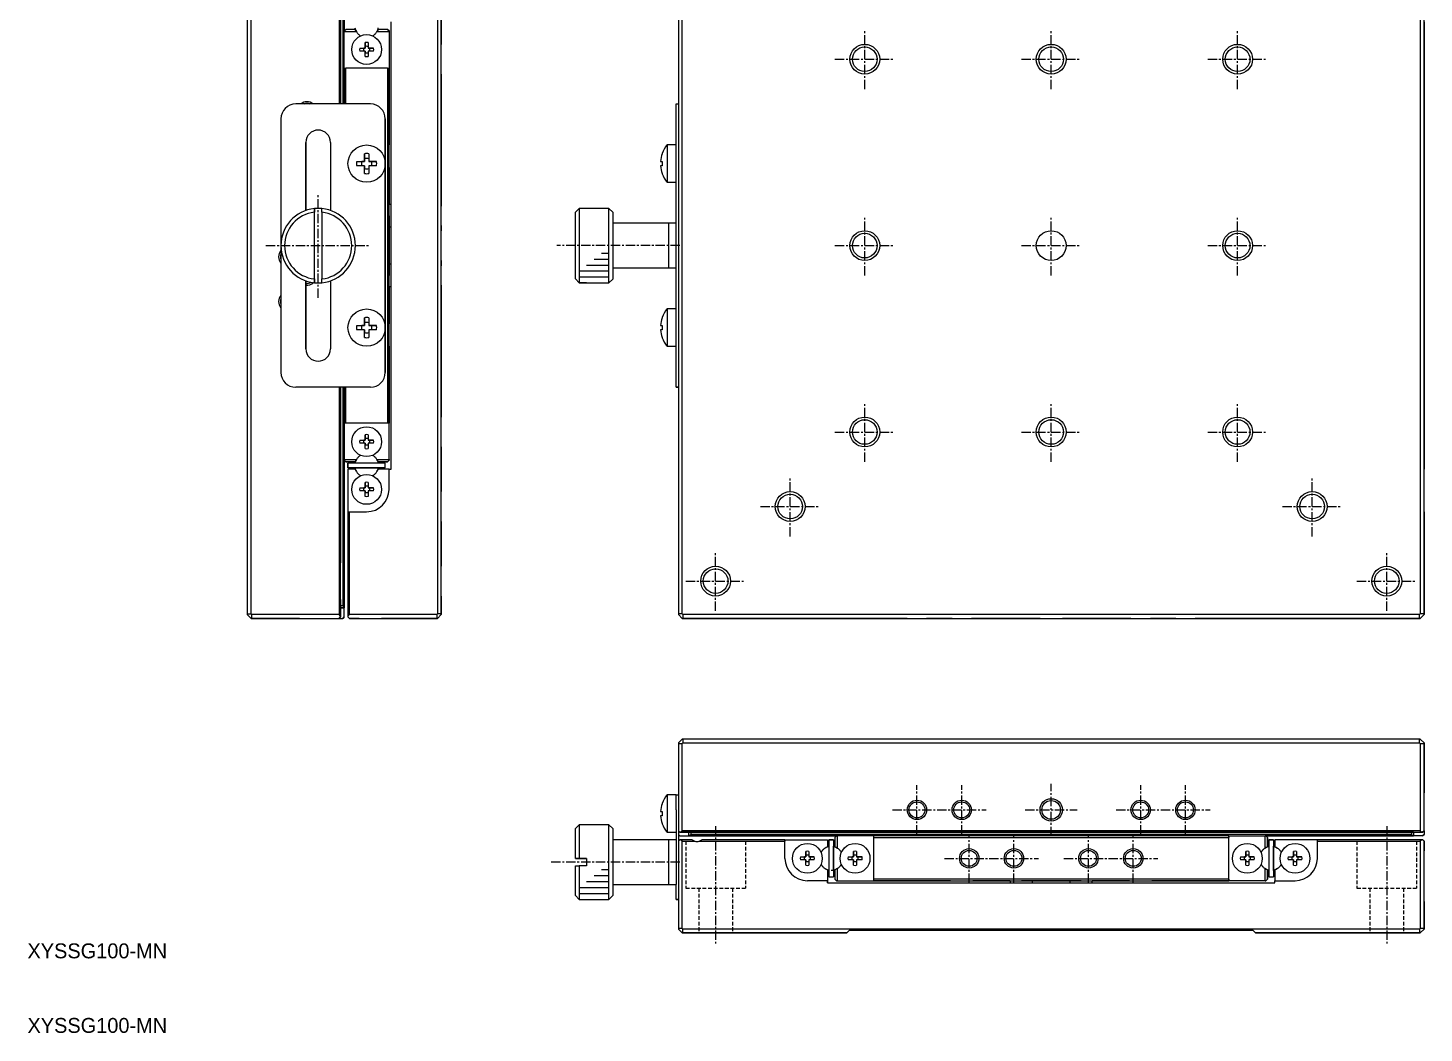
# Model space of a CAD drawing. Extents: x 10 to 376, y 10 to 223.
# Drawn here: x 10.1 to 197.3, y 10 to 144.8 of the extents above; entities that cross this region are included whole.
import ezdxf

# ---------------------------------------------------------------- set-up
doc = ezdxf.new("R2010")
doc.units = 0
doc.linetypes.add('CENTER', pattern=[2, 1.25, -0.25, 0.25, -0.25])
doc.linetypes.add('DASHED', pattern=[0.75, 0.5, -0.25])
doc.layers.get('0').update_dxf_attribs({"linetype": 'CONTINUOUS'})
doc.layers.add('CENTER', color=1, linetype='CENTER')
doc.styles.get("Standard").update_dxf_attribs({"font": 'FGP教科書体NT-M'})

msp = doc.modelspace()

# ---------------------------------------------------------------- linework, layer by layer
at = {"color": 7, "linetype": 'CONTINUOUS'}
for p, q in [((39.48, 165), (39.48, 66.2)), ((39.98, 66.2), (39.98, 165)), ((51.78, 165.1), (51.78, 134.6)), ((51.98, 134.6), (51.98, 165.3)), ((64.98, 165), (64.98, 66.2)), ((65.48, 66.2), (65.48, 165)), ((97.28, 165), (97.28, 66.2)), ((97.78, 66.2), (97.78, 165)), ((196.78, 165), (196.78, 66.2)), ((197.28, 66.2), (197.28, 165)), ((52.28, 163.9), (52.28, 134.6)), ((52.48, 144.4), (52.48, 164.1)), ((52.48, 164.1), (52.48, 144.4)), ((51.98, 158.15), (51.98, 134.6)), ((65.48, 148.6), (65.48, 142.6)), ((52.48, 144.4), (52.68, 144.6)), ((52.48, 144.4), (52.48, 144.3)), ((54.1, 144.3), (52.48, 144.3)), ((52.48, 139.4), (52.48, 144.3)), ((53.93, 144.6), (52.68, 144.6)), ((54.1, 144.31), (53.93, 144.6)), ((53.93, 144.6), (54.1, 144.31)), ((57.02, 144.6), (56.85, 144.31)), ((58.48, 144.3), (56.85, 144.3)), ((58.28, 144.6), (57.02, 144.6)), ((58.48, 144.4), (58.28, 144.6)), ((58.28, 144.6), (58.48, 144.4)), ((58.48, 144.3), (58.48, 144.4)), ((58.48, 144.4), (58.48, 144.3)), ((58.48, 144.3), (58.48, 139.4)), ((58.48, 144.3), (58.48, 139.4)), ((58.78, 85.6), (58.78, 145.6)), ((197.28, 145.6), (197.28, 85.6)), ((55.28, 142.1), (55.28, 142.83)), ((55.28, 142.83), (55.28, 142.29)), ((55.28, 142.29), (55.28, 142.1)), ((55.68, 142.83), (55.68, 142.1)), ((54.55, 142.1), (55.28, 142.1)), ((54.55, 142.1), (55.09, 142.1)), ((55.28, 141.7), (54.55, 141.7)), ((55.28, 142.1), (55.09, 142.1)), ((55.28, 140.97), (55.28, 141.7)), ((55.28, 141.7), (55.28, 141.52)), ((55.28, 140.97), (55.28, 141.52)), ((55.68, 142.1), (56.4, 142.1)), ((55.86, 142.1), (55.68, 142.1)), ((55.68, 141.7), (55.68, 140.97)), ((56.4, 141.7), (55.68, 141.7)), ((56.4, 142.1), (55.86, 142.1)), ((52.48, 139.4), (52.48, 134.6)), ((52.48, 139.4), (52.68, 139.4)), ((52.68, 134.6), (52.68, 139.4)), ((58.28, 139.4), (52.68, 139.4)), ((58.28, 139.4), (58.28, 91.8)), ((58.28, 139.4), (58.48, 139.4)), ((58.48, 91.8), (58.48, 139.4)), ((58.48, 139.4), (58.48, 129.1)), ((65.48, 138.6), (65.48, 120.9)), ((58.48, 129.1), (58.48, 134.85)), ((58.48, 129.1), (58.48, 134.85)), ((58.48, 129.1), (58.48, 134.85)), ((58.48, 129.1), (58.48, 134.85)), ((55.98, 134.6), (45.98, 134.6)), ((96.98, 134.6), (97.28, 134.6)), ((96.98, 132.6), (96.98, 134.6)), ((43.98, 132.6), (43.98, 115.6)), ((57.98, 126.6), (57.98, 132.6)), ((57.98, 132.6), (57.98, 126.6)), ((96.98, 126.6), (96.98, 132.6)), ((47.33, 120.32), (47.33, 129.45)), ((47.33, 129.45), (47.33, 120.32)), ((50.63, 129.45), (50.63, 120.32)), ((55.18, 126.9), (55.18, 127.92)), ((55.18, 127.92), (55.18, 127.25)), ((55.78, 127.92), (55.78, 126.9)), ((95.12, 127.95), (95.12, 127.92)), ((95.12, 127.95), (95.12, 127.92)), ((95.76, 129.1), (95.76, 124.1)), ((96.98, 129.1), (95.76, 129.1)), ((54.16, 126.9), (55.18, 126.9)), ((54.16, 126.9), (54.83, 126.9)), ((55.18, 126.3), (54.16, 126.3)), ((55.18, 126.9), (54.83, 126.9)), ((55.18, 127.25), (55.18, 126.9)), ((55.18, 125.29), (55.18, 126.3)), ((55.18, 126.3), (55.18, 125.96)), ((55.18, 125.29), (55.18, 125.96)), ((55.78, 126.9), (56.79, 126.9)), ((56.12, 126.9), (55.78, 126.9)), ((55.78, 126.3), (55.78, 125.29)), ((56.79, 126.3), (55.78, 126.3)), ((56.79, 126.9), (56.12, 126.9)), ((57.98, 104.6), (57.98, 126.6)), ((57.98, 126.6), (57.98, 104.6)), ((58.48, 126.1), (58.48, 123.6)), ((94.9, 126.9), (95.12, 126.9)), ((95.12, 126.3), (94.9, 126.3)), ((95.12, 126.9), (95.12, 126.3)), ((96.98, 104.6), (96.98, 126.6)), ((58.48, 123.6), (58.48, 121.1)), ((58.48, 121.1), (58.48, 123.6)), ((58.48, 119.6), (58.48, 123.6)), ((95.12, 125.29), (95.12, 125.25)), ((95.12, 125.29), (95.12, 125.25)), ((95.76, 124.1), (96.98, 124.1)), ((48.48, 110.63), (48.48, 120.58)), ((48.48, 120.58), (48.48, 120.08)), ((48.48, 111.13), (48.48, 120.08)), ((49.48, 120.08), (49.48, 120.58)), ((49.48, 120.08), (49.48, 111.13)), ((58.78, 121.1), (58.48, 121.1)), ((83.48, 120.08), (83.98, 120.58)), ((83.48, 111.13), (83.48, 120.08)), ((83.98, 120.58), (83.98, 110.63)), ((84.98, 120.58), (83.98, 120.58)), ((84.98, 120.6), (84.98, 120.58)), ((87.98, 120.6), (84.98, 120.6)), ((87.98, 110.6), (87.98, 120.6)), ((88.48, 120.1), (87.98, 120.6)), ((88.48, 120.1), (88.48, 118.6)), ((88.48, 120.1), (88.48, 111.1)), ((58.48, 119.6), (58.48, 111.6)), ((58.48, 118.1), (58.48, 113.1)), ((58.48, 113.1), (58.48, 118.1)), ((58.48, 118.1), (58.78, 118.1)), ((65.48, 118.3), (65.48, 117.6)), ((88.48, 118.6), (88.48, 112.6)), ((88.48, 118.6), (88.48, 112.6)), ((95.98, 118.6), (88.48, 118.6)), ((95.98, 118.6), (95.98, 115.6)), ((95.98, 118.6), (95.98, 115.6)), ((96.98, 118.6), (95.98, 118.6)), ((43.98, 115.6), (43.98, 98.6)), ((95.98, 115.6), (95.98, 112.6)), ((95.98, 115.6), (95.98, 112.6)), ((58.78, 113.1), (58.48, 113.1)), ((65.48, 113.6), (65.48, 112.9)), ((88.48, 112.6), (88.48, 111.1)), ((88.48, 112.6), (95.98, 112.6)), ((95.98, 112.6), (96.98, 112.6)), ((47.33, 101.75), (47.33, 110.88)), ((47.33, 110.88), (47.33, 110.54)), ((47.33, 110.54), (47.33, 110.31)), ((48.48, 111.13), (48.48, 110.63)), ((49.48, 110.63), (49.48, 111.13)), ((50.63, 110.88), (50.63, 101.75)), ((58.48, 107.6), (58.48, 111.6)), ((83.98, 110.63), (83.48, 111.13)), ((83.98, 110.63), (84.98, 110.63)), ((84.98, 110.63), (83.98, 110.63)), ((84.98, 110.63), (84.98, 110.6)), ((84.98, 110.6), (87.98, 110.6)), ((87.98, 110.6), (88.48, 111.1)), ((47.33, 110.31), (47.33, 101.75)), ((58.48, 110.1), (58.48, 107.6)), ((58.48, 107.6), (58.48, 110.1)), ((58.48, 110.1), (58.78, 110.1)), ((65.48, 110.3), (65.48, 92.6)), ((58.48, 107.6), (58.48, 105.1)), ((95.76, 107.1), (95.76, 102.1)), ((96.98, 107.1), (95.76, 107.1)), ((54.16, 104.9), (55.18, 104.9)), ((54.16, 104.9), (54.83, 104.9)), ((55.18, 104.9), (54.83, 104.9)), ((55.18, 104.9), (55.18, 105.92)), ((55.18, 105.92), (55.18, 105.25)), ((55.18, 105.25), (55.18, 104.9)), ((55.78, 105.92), (55.78, 104.9)), ((55.78, 104.9), (56.79, 104.9)), ((56.12, 104.9), (55.78, 104.9)), ((56.79, 104.9), (56.12, 104.9)), ((94.9, 104.9), (95.12, 104.9)), ((95.12, 105.95), (95.12, 105.92)), ((95.12, 105.95), (95.12, 105.92)), ((95.12, 104.9), (95.12, 104.3)), ((55.18, 104.3), (54.16, 104.3)), ((55.18, 103.29), (55.18, 104.3)), ((55.18, 104.3), (55.18, 103.96)), ((55.18, 103.29), (55.18, 103.96)), ((55.78, 104.3), (55.78, 103.29)), ((56.79, 104.3), (55.78, 104.3)), ((57.98, 98.6), (57.98, 104.6)), ((57.98, 104.6), (57.98, 98.6)), ((95.12, 104.3), (94.9, 104.3)), ((95.12, 103.29), (95.12, 103.25)), ((95.12, 103.29), (95.12, 103.25)), ((96.98, 98.6), (96.98, 104.6)), ((58.48, 102.1), (58.48, 91.8)), ((58.48, 96.35), (58.48, 102.1)), ((58.48, 96.35), (58.48, 102.1)), ((58.48, 96.35), (58.48, 102.1)), ((58.48, 96.35), (58.48, 102.1)), ((95.76, 102.1), (96.98, 102.1)), ((96.98, 96.6), (96.98, 98.6)), ((55.98, 96.6), (45.98, 96.6)), ((55.98, 96.6), (45.98, 96.6)), ((51.78, 96.6), (51.78, 66.1)), ((51.98, 65.9), (51.98, 96.6)), ((51.98, 96.6), (51.98, 73.05)), ((52.28, 96.6), (52.28, 67.3)), ((52.48, 96.6), (52.48, 91.8)), ((52.68, 91.8), (52.68, 96.6)), ((97.28, 96.6), (96.98, 96.6)), ((96.98, 96.6), (97.28, 96.6)), ((52.68, 91.8), (52.48, 91.8)), ((58.48, 91.8), (52.48, 91.8)), ((52.48, 91.8), (52.48, 86.9)), ((58.28, 91.8), (52.68, 91.8)), ((58.48, 91.8), (58.28, 91.8)), ((58.48, 86.9), (58.48, 91.8)), ((58.48, 86.9), (58.48, 91.8)), ((55.28, 89.5), (55.28, 90.23)), ((55.28, 90.23), (55.28, 89.69)), ((55.68, 90.23), (55.68, 89.5)), ((54.55, 89.5), (55.28, 89.5)), ((54.55, 89.5), (55.09, 89.5)), ((55.28, 89.1), (54.55, 89.1)), ((55.28, 89.5), (55.09, 89.5)), ((55.28, 89.69), (55.28, 89.5)), ((55.28, 88.37), (55.28, 89.1)), ((55.28, 89.1), (55.28, 88.92)), ((55.28, 88.37), (55.28, 88.92)), ((55.68, 89.5), (56.4, 89.5)), ((55.86, 89.5), (55.68, 89.5)), ((55.68, 89.1), (55.68, 88.37)), ((56.4, 89.1), (55.68, 89.1)), ((56.4, 89.5), (55.86, 89.5)), ((65.48, 88.6), (65.48, 82.6)), ((52.48, 86.9), (54.1, 86.9)), ((52.48, 86.9), (52.48, 86.8)), ((52.68, 86.6), (52.48, 86.8)), ((52.48, 67.1), (52.48, 86.8)), ((52.48, 74.6), (52.48, 86.8)), ((52.48, 86.8), (52.48, 74.6)), ((52.48, 86.8), (52.48, 70.6)), ((52.68, 86.6), (53.93, 86.6)), ((53.93, 86.6), (52.68, 86.6)), ((57.98, 86.4), (52.98, 86.4)), ((52.98, 86.4), (52.98, 85.8)), ((52.98, 85.8), (52.98, 86.4)), ((53.93, 86.6), (54.1, 86.9)), ((54.1, 86.9), (53.93, 86.6)), ((56.85, 86.9), (57.02, 86.6)), ((56.85, 86.9), (58.48, 86.9)), ((57.02, 86.6), (58.28, 86.6)), ((58.28, 86.6), (57.02, 86.6)), ((57.98, 85.8), (57.98, 86.4)), ((58.48, 86.8), (58.28, 86.6)), ((58.48, 86.8), (58.28, 86.6)), ((58.48, 86.9), (58.48, 86.8)), ((58.48, 86.8), (58.48, 86.9)), ((53.92, 85.8), (52.98, 85.8)), ((57.98, 85.8), (52.98, 85.8)), ((53.93, 85.6), (52.98, 85.6)), ((52.98, 85.6), (52.98, 79.9)), ((53.83, 85.8), (57.13, 85.8)), ((53.83, 85.8), (53.92, 85.8)), ((53.83, 85.8), (53.92, 85.8)), ((53.83, 85.8), (53.92, 85.8)), ((53.83, 85.8), (53.92, 85.8)), ((53.83, 85.8), (53.92, 85.8)), ((53.83, 85.8), (53.92, 85.8)), ((53.83, 85.8), (53.92, 85.8)), ((53.83, 85.8), (53.92, 85.8)), ((53.83, 85.8), (53.92, 85.8)), ((53.83, 85.8), (53.92, 85.8)), ((53.83, 85.8), (53.92, 85.8)), ((53.83, 85.8), (53.92, 85.8)), ((53.83, 85.8), (53.92, 85.8)), ((53.83, 85.8), (53.92, 85.8)), ((53.83, 85.8), (53.92, 85.8)), ((53.83, 85.8), (53.92, 85.8)), ((53.83, 85.8), (53.92, 85.8)), ((53.83, 85.8), (53.92, 85.8)), ((53.83, 85.8), (53.92, 85.8)), ((53.83, 85.8), (53.92, 85.8)), ((53.83, 85.8), (53.92, 85.8)), ((53.83, 85.8), (53.92, 85.8)), ((53.83, 85.8), (53.92, 85.8)), ((53.83, 85.8), (53.92, 85.8)), ((53.83, 85.8), (53.92, 85.8)), ((53.83, 85.8), (53.92, 85.8)), ((53.83, 85.8), (53.92, 85.8)), ((53.83, 85.8), (53.92, 85.8)), ((53.83, 85.8), (53.92, 85.8)), ((53.83, 85.8), (53.92, 85.8)), ((53.83, 85.8), (53.92, 85.8)), ((53.83, 85.8), (53.92, 85.8)), ((53.83, 85.8), (53.92, 85.8)), ((53.83, 85.8), (53.92, 85.8)), ((53.83, 85.8), (53.92, 85.8)), ((53.83, 85.8), (53.92, 85.8)), ((53.83, 85.8), (53.92, 85.8)), ((53.83, 85.8), (53.92, 85.8)), ((53.83, 85.8), (53.92, 85.8)), ((53.83, 85.8), (53.92, 85.8)), ((53.83, 85.8), (53.92, 85.8)), ((54.1, 85.31), (53.93, 85.6)), ((54.1, 85.31), (53.93, 85.6)), ((57.02, 85.6), (56.85, 85.31)), ((58.48, 85.6), (57.02, 85.6)), ((57.03, 85.8), (57.13, 85.8)), ((57.03, 85.8), (57.13, 85.8)), ((57.03, 85.8), (57.13, 85.8)), ((57.03, 85.8), (57.13, 85.8)), ((57.03, 85.8), (57.13, 85.8)), ((57.03, 85.8), (57.13, 85.8)), ((57.03, 85.8), (57.13, 85.8)), ((57.03, 85.8), (57.13, 85.8)), ((57.03, 85.8), (57.13, 85.8)), ((57.03, 85.8), (57.13, 85.8)), ((57.03, 85.8), (57.13, 85.8)), ((57.03, 85.8), (57.13, 85.8)), ((57.03, 85.8), (57.13, 85.8)), ((57.98, 85.8), (57.03, 85.8)), ((57.03, 85.8), (57.13, 85.8)), ((57.03, 85.8), (57.13, 85.8)), ((57.03, 85.8), (57.13, 85.8)), ((57.03, 85.8), (57.13, 85.8)), ((57.03, 85.8), (57.13, 85.8)), ((57.03, 85.8), (57.13, 85.8)), ((57.03, 85.8), (57.13, 85.8)), ((57.03, 85.8), (57.13, 85.8)), ((57.03, 85.8), (57.13, 85.8)), ((57.03, 85.8), (57.13, 85.8)), ((57.03, 85.8), (57.13, 85.8)), ((57.03, 85.8), (57.13, 85.8)), ((57.03, 85.8), (57.13, 85.8)), ((57.03, 85.8), (57.13, 85.8)), ((58.48, 82.9), (58.48, 85.6)), ((58.48, 85.6), (58.78, 85.6)), ((54.55, 83.1), (55.28, 83.1)), ((54.55, 83.1), (55.09, 83.1)), ((55.28, 82.7), (54.55, 82.7)), ((55.28, 83.1), (55.09, 83.1)), ((55.28, 83.1), (55.28, 83.83)), ((55.28, 83.83), (55.28, 83.29)), ((55.28, 83.29), (55.28, 83.1)), ((55.28, 81.97), (55.28, 82.7)), ((55.28, 82.7), (55.28, 82.52)), ((55.28, 81.97), (55.28, 82.52)), ((55.68, 83.83), (55.68, 83.1)), ((55.68, 83.1), (56.4, 83.1)), ((55.86, 83.1), (55.68, 83.1)), ((55.68, 82.7), (55.68, 81.97)), ((56.4, 82.7), (55.68, 82.7)), ((56.4, 83.1), (55.86, 83.1)), ((197.28, 79.9), (197.28, 82.9)), ((52.98, 79.9), (52.98, 65.9)), ((52.98, 79.9), (53.18, 79.9)), ((53.18, 66.1), (53.18, 79.9)), ((53.18, 79.9), (55.48, 79.9)), ((197.28, 79.9), (197.28, 66.1)), ((65.48, 78.6), (65.48, 72.6)), ((51.98, 68.15), (51.98, 73.05)), ((52.48, 70.6), (52.48, 74.6)), ((52.48, 70.6), (52.48, 74.6)), ((52.48, 70.6), (52.48, 67.1)), ((51.98, 68.15), (51.98, 65.8)), ((65.48, 68.6), (65.48, 66.2)), ((39.48, 66.2), (39.48, 66.1)), ((39.48, 66.2), (39.98, 66.2)), ((39.48, 66.1), (39.98, 65.6)), ((40.08, 66.1), (39.98, 66.2)), ((39.98, 65.6), (40.08, 65.6)), ((40.08, 65.6), (39.98, 65.6)), ((40.08, 65.6), (40.08, 66.1)), ((51.78, 66.1), (40.08, 66.1)), ((40.08, 65.6), (51.78, 65.6)), ((46.48, 65.6), (40.08, 65.6)), ((49.48, 65.6), (51.78, 65.6)), ((51.78, 65.6), (51.73, 65.6)), ((51.78, 65.6), (51.73, 65.6)), ((51.98, 65.9), (51.78, 66.1)), ((51.78, 65.6), (51.98, 65.8)), ((51.98, 65.8), (51.78, 65.6)), ((51.78, 65.6), (52.28, 65.6)), ((51.78, 65.6), (52.28, 65.6)), ((52.28, 67.3), (51.98, 67.3)), ((52.48, 67), (51.98, 67)), ((51.98, 67), (52.48, 67)), ((51.98, 65.8), (51.98, 65.9)), ((52.28, 67.3), (52.48, 67.1)), ((52.28, 65.6), (52.48, 65.8)), ((52.48, 65.8), (52.28, 65.6)), ((52.48, 67), (52.48, 67.1)), ((52.48, 67.1), (52.48, 67)), ((52.48, 65.8), (52.48, 67)), ((52.48, 65.8), (52.48, 67)), ((53.18, 66.1), (52.98, 65.9)), ((52.98, 65.9), (52.98, 65.8)), ((52.98, 65.8), (53.18, 65.6)), ((64.88, 66.1), (53.18, 66.1)), ((53.18, 65.6), (64.88, 65.6)), ((54.48, 65.6), (53.18, 65.6)), ((64.88, 65.6), (57.48, 65.6)), ((64.98, 66.2), (64.88, 66.1)), ((64.88, 66.1), (64.88, 65.6)), ((64.88, 65.6), (64.98, 65.6)), ((64.98, 65.6), (64.88, 65.6)), ((65.48, 66.2), (64.98, 66.2)), ((65.48, 66.1), (64.98, 65.6)), ((64.98, 65.6), (65.48, 66.1)), ((65.48, 66.1), (65.48, 66.2)), ((65.48, 66.2), (65.48, 66.1)), ((97.28, 66.2), (97.28, 66.1)), ((97.78, 66.2), (97.28, 66.2)), ((97.28, 66.1), (97.78, 65.6)), ((97.88, 66.1), (97.78, 66.2)), ((97.78, 65.6), (97.88, 65.6)), ((127.98, 65.6), (97.78, 65.6)), ((97.88, 66.1), (97.88, 65.6)), ((196.68, 66.1), (97.88, 66.1)), ((97.88, 65.6), (196.68, 65.6)), ((133.98, 65.6), (130.58, 65.6)), ((145.78, 65.6), (136.58, 65.6)), ((157.98, 65.6), (148.78, 65.6)), ((163.98, 65.6), (160.58, 65.6)), ((196.78, 65.6), (166.58, 65.6)), ((196.78, 66.2), (196.68, 66.1)), ((196.68, 65.6), (196.68, 66.1)), ((196.68, 65.6), (196.78, 65.6)), ((197.28, 66.2), (196.78, 66.2)), ((196.78, 65.6), (197.28, 66.1)), ((196.78, 65.6), (196.98, 65.8)), ((196.98, 65.8), (197.08, 65.9)), ((197.08, 65.9), (197.28, 66.1)), ((197.28, 66.1), (197.28, 66.2)), ((97.78, 49.41), (97.28, 48.91)), ((97.28, 48.91), (97.28, 48.81)), ((97.28, 48.81), (97.28, 37.11)), ((97.28, 48.81), (97.78, 48.81)), ((97.88, 49.41), (97.78, 49.41)), ((97.78, 48.81), (97.88, 48.91)), ((97.78, 37.11), (97.78, 48.81)), ((97.88, 49.41), (97.88, 48.91)), ((196.68, 49.41), (97.88, 49.41)), ((97.88, 48.91), (196.68, 48.91)), ((196.68, 48.91), (196.68, 49.41)), ((196.78, 49.41), (196.68, 49.41)), ((196.68, 48.91), (196.78, 48.81)), ((197.28, 48.91), (196.78, 49.41)), ((196.78, 48.81), (196.78, 37.11)), ((196.78, 48.81), (197.28, 48.81)), ((197.28, 48.81), (197.28, 48.91)), ((197.28, 48.91), (197.28, 48.81)), ((197.28, 37.11), (197.28, 48.81)), ((197.28, 48.81), (197.28, 42.41)), ((95.76, 41.91), (95.76, 36.91)), ((96.98, 41.91), (95.76, 41.91)), ((96.98, 41.91), (97.28, 41.91)), ((96.98, 39.91), (96.98, 41.91)), ((197.28, 42.41), (197.28, 42.71)), ((197.28, 42.71), (197.28, 42.41)), ((197.28, 42.41), (197.28, 42.21)), ((197.28, 42.41), (197.28, 42.21)), ((197.28, 39.41), (197.28, 42.41)), ((94.9, 39.71), (95.12, 39.71)), ((95.12, 40.76), (95.12, 40.73)), ((95.12, 40.76), (95.12, 40.73)), ((95.12, 39.71), (95.12, 39.11)), ((96.98, 39.91), (96.98, 29.91)), ((197.28, 37.11), (197.28, 39.41)), ((83.98, 37.91), (83.48, 37.41)), ((83.98, 37.91), (83.98, 33.41)), ((87.98, 37.91), (83.98, 37.91)), ((87.98, 27.91), (87.98, 37.91)), ((88.48, 37.41), (87.98, 37.91)), ((95.12, 39.11), (94.9, 39.11)), ((95.12, 38.09), (95.12, 38.06)), ((95.12, 38.09), (95.12, 38.06)), ((83.48, 33.41), (83.48, 37.41)), ((83.48, 33.41), (83.48, 37.41)), ((88.48, 37.41), (88.48, 28.41)), ((95.98, 35.91), (88.48, 35.91)), ((95.76, 36.91), (96.98, 36.91)), ((95.98, 35.91), (95.98, 29.91)), ((95.98, 35.91), (95.98, 29.91)), ((96.98, 35.91), (95.98, 35.91)), ((97.28, 37.11), (97.28, 36.61)), ((97.28, 37.11), (97.48, 36.91)), ((97.48, 36.91), (97.28, 37.11)), ((97.28, 36.61), (97.28, 35.71)), ((97.28, 36.61), (97.28, 35.71)), ((97.28, 36.61), (97.48, 36.41)), ((97.48, 36.41), (97.28, 36.61)), ((97.48, 35.91), (97.28, 35.71)), ((97.28, 35.71), (97.28, 24.01)), ((97.48, 36.91), (97.58, 36.91)), ((98.68, 36.91), (97.48, 36.91)), ((97.48, 36.41), (98.68, 36.41)), ((97.48, 36.41), (98.68, 36.41)), ((97.58, 35.91), (97.48, 35.91)), ((97.58, 36.91), (97.78, 37.11)), ((97.58, 36.91), (196.98, 36.91)), ((97.78, 35.71), (97.58, 35.91)), ((99.12, 35.91), (97.58, 35.91)), ((196.78, 37.11), (97.78, 37.11)), ((97.78, 24.01), (97.78, 35.71)), ((97.78, 35.71), (99.47, 35.71)), ((98.68, 36.41), (98.68, 36.91)), ((195.88, 36.91), (98.68, 36.91)), ((98.68, 36.41), (98.78, 36.41)), ((98.78, 36.41), (98.68, 36.41)), ((98.98, 36.61), (98.78, 36.41)), ((98.78, 36.41), (118.48, 36.41)), ((118.48, 36.41), (98.78, 36.41)), ((98.98, 36.61), (98.98, 36.91)), ((195.58, 36.61), (98.98, 36.61)), ((99.12, 35.91), (99.47, 35.71)), ((100.09, 35.71), (100.44, 35.91)), ((100.09, 35.71), (111.58, 35.71)), ((111.58, 35.91), (100.44, 35.91)), ((111.58, 33.41), (111.58, 35.91)), ((111.58, 35.91), (111.58, 35.71)), ((111.58, 35.91), (117.28, 35.91)), ((111.58, 33.41), (111.58, 35.71)), ((117.28, 35.91), (117.28, 34.95)), ((117.28, 35.91), (117.28, 34.95)), ((117.48, 35.91), (118.08, 35.91)), ((118.08, 35.91), (117.48, 35.91)), ((117.48, 35.91), (117.48, 30.91)), ((118.08, 35.91), (118.08, 34.97)), ((118.08, 35.91), (118.08, 30.91)), ((118.28, 36.21), (118.48, 36.41)), ((118.28, 36.21), (118.28, 34.95)), ((118.58, 36.41), (118.48, 36.41)), ((118.58, 36.41), (118.58, 34.78)), ((123.48, 36.41), (118.58, 36.41)), ((123.48, 36.21), (123.48, 36.41)), ((171.08, 36.41), (123.48, 36.41)), ((123.48, 30.61), (123.48, 36.21)), ((123.48, 36.21), (171.08, 36.21)), ((171.08, 36.41), (171.08, 36.21)), ((171.08, 30.41), (171.08, 36.41)), ((171.08, 36.41), (175.98, 36.41)), ((171.08, 30.61), (171.08, 36.21)), ((175.98, 34.78), (175.98, 36.41)), ((176.08, 36.41), (175.98, 36.41)), ((176.08, 36.41), (195.78, 36.41)), ((188.28, 36.41), (176.08, 36.41)), ((176.08, 36.41), (188.28, 36.41)), ((192.28, 36.41), (176.08, 36.41)), ((176.28, 36.21), (176.08, 36.41)), ((176.28, 34.95), (176.28, 36.21)), ((176.28, 36.21), (176.28, 34.95)), ((177.08, 35.91), (176.48, 35.91)), ((176.48, 35.91), (176.48, 30.91)), ((176.48, 35.91), (177.08, 35.91)), ((177.08, 35.91), (177.08, 30.91)), ((177.08, 35.91), (177.08, 34.97)), ((177.28, 35.91), (177.28, 34.95)), ((182.98, 35.91), (177.28, 35.91)), ((182.98, 35.71), (182.98, 35.91)), ((196.98, 35.91), (182.98, 35.91)), ((182.98, 35.71), (196.78, 35.71)), ((182.98, 33.41), (182.98, 35.71)), ((188.28, 36.41), (192.28, 36.41)), ((188.28, 36.41), (192.28, 36.41)), ((195.78, 36.41), (192.28, 36.41)), ((195.58, 36.91), (195.58, 36.61)), ((195.58, 36.61), (195.78, 36.41)), ((195.78, 36.41), (195.88, 36.41)), ((195.88, 36.41), (195.78, 36.41)), ((195.88, 36.91), (195.88, 36.41)), ((195.88, 36.91), (195.88, 36.41)), ((195.88, 36.91), (197.08, 36.91)), ((197.08, 36.41), (195.88, 36.41)), ((197.08, 36.41), (195.88, 36.41)), ((196.78, 37.11), (196.98, 36.91)), ((196.98, 35.91), (196.78, 35.71)), ((196.78, 35.71), (196.78, 24.01)), ((196.98, 36.91), (197.08, 36.91)), ((197.08, 35.91), (196.98, 35.91)), ((197.08, 36.91), (197.28, 37.11)), ((197.28, 37.11), (197.08, 36.91)), ((197.08, 36.41), (197.28, 36.61)), ((197.28, 36.61), (197.08, 36.41)), ((197.28, 35.71), (197.08, 35.91)), ((197.28, 37.11), (197.28, 36.61)), ((197.28, 37.11), (197.28, 36.61)), ((197.28, 24.01), (197.28, 35.71)), ((197.28, 35.71), (197.28, 34.41)), ((114.38, 33.61), (114.38, 34.34)), ((114.38, 34.34), (114.38, 33.8)), ((114.38, 33.8), (114.38, 33.61)), ((114.78, 34.34), (114.78, 33.61)), ((117.28, 34.95), (116.99, 34.78)), ((117.28, 34.95), (116.99, 34.78)), ((118.08, 31.76), (118.08, 35.06)), ((118.08, 34.97), (118.08, 35.06)), ((118.08, 34.97), (118.08, 35.06)), ((118.08, 34.97), (118.08, 35.06)), ((118.08, 34.97), (118.08, 35.06)), ((118.08, 34.97), (118.08, 35.06)), ((118.08, 34.97), (118.08, 35.06)), ((118.08, 34.97), (118.08, 35.06)), ((118.08, 34.97), (118.08, 35.06)), ((118.08, 34.97), (118.08, 35.06)), ((118.08, 34.97), (118.08, 35.06)), ((118.08, 34.97), (118.08, 35.06)), ((118.08, 34.97), (118.08, 35.06)), ((118.08, 34.97), (118.08, 35.06)), ((118.08, 34.97), (118.08, 35.06)), ((118.08, 34.97), (118.08, 35.06)), ((118.08, 34.97), (118.08, 35.06)), ((118.08, 34.97), (118.08, 35.06)), ((118.08, 34.97), (118.08, 35.06)), ((118.08, 34.97), (118.08, 35.06)), ((118.08, 34.97), (118.08, 35.06)), ((118.08, 34.97), (118.08, 35.06)), ((118.08, 34.97), (118.08, 35.06)), ((118.08, 34.97), (118.08, 35.06)), ((118.08, 34.97), (118.08, 35.06)), ((118.08, 34.97), (118.08, 35.06)), ((118.08, 34.97), (118.08, 35.06)), ((118.08, 34.97), (118.08, 35.06)), ((118.08, 34.97), (118.08, 35.06)), ((118.08, 34.97), (118.08, 35.06)), ((118.08, 34.97), (118.08, 35.06)), ((118.08, 34.97), (118.08, 35.06)), ((118.08, 34.97), (118.08, 35.06)), ((118.08, 34.97), (118.08, 35.06)), ((118.08, 34.97), (118.08, 35.06)), ((118.08, 34.97), (118.08, 35.06)), ((118.08, 34.97), (118.08, 35.06)), ((118.08, 34.97), (118.08, 35.06)), ((118.08, 34.97), (118.08, 35.06)), ((118.08, 34.97), (118.08, 35.06)), ((118.08, 34.97), (118.08, 35.06)), ((118.08, 34.97), (118.08, 35.06)), ((118.28, 34.95), (118.58, 34.78)), ((118.58, 34.78), (118.28, 34.95)), ((120.78, 33.61), (120.78, 34.34)), ((120.78, 34.34), (120.78, 33.8)), ((120.78, 33.8), (120.78, 33.61)), ((121.18, 34.34), (121.18, 33.61)), ((173.38, 33.61), (173.38, 34.34)), ((173.38, 34.34), (173.38, 33.8)), ((173.38, 33.8), (173.38, 33.61)), ((173.78, 34.34), (173.78, 33.61)), ((175.99, 34.78), (176.28, 34.95)), ((176.28, 34.95), (175.99, 34.78)), ((177.08, 31.76), (177.08, 35.06)), ((177.08, 34.97), (177.08, 35.06)), ((177.08, 34.97), (177.08, 35.06)), ((177.08, 34.97), (177.08, 35.06)), ((177.08, 34.97), (177.08, 35.06)), ((177.08, 34.97), (177.08, 35.06)), ((177.08, 34.97), (177.08, 35.06)), ((177.08, 34.97), (177.08, 35.06)), ((177.08, 34.97), (177.08, 35.06)), ((177.08, 34.97), (177.08, 35.06)), ((177.08, 34.97), (177.08, 35.06)), ((177.08, 34.97), (177.08, 35.06)), ((177.08, 34.97), (177.08, 35.06)), ((177.08, 34.97), (177.08, 35.06)), ((177.08, 34.97), (177.08, 35.06)), ((177.08, 34.97), (177.08, 35.06)), ((177.08, 34.97), (177.08, 35.06)), ((177.08, 34.97), (177.08, 35.06)), ((177.08, 34.97), (177.08, 35.06)), ((177.08, 34.97), (177.08, 35.06)), ((177.08, 34.97), (177.08, 35.06)), ((177.08, 34.97), (177.08, 35.06)), ((177.08, 34.97), (177.08, 35.06)), ((177.08, 34.97), (177.08, 35.06)), ((177.08, 34.97), (177.08, 35.06)), ((177.08, 34.97), (177.08, 35.06)), ((177.08, 34.97), (177.08, 35.06)), ((177.08, 34.97), (177.08, 35.06)), ((177.08, 34.97), (177.08, 35.06)), ((177.08, 34.97), (177.08, 35.06)), ((177.08, 34.97), (177.08, 35.06)), ((177.08, 34.97), (177.08, 35.06)), ((177.08, 34.97), (177.08, 35.06)), ((177.08, 34.97), (177.08, 35.06)), ((177.08, 34.97), (177.08, 35.06)), ((177.08, 34.97), (177.08, 35.06)), ((177.08, 34.97), (177.08, 35.06)), ((177.08, 34.97), (177.08, 35.06)), ((177.08, 34.97), (177.08, 35.06)), ((177.08, 34.97), (177.08, 35.06)), ((177.08, 34.97), (177.08, 35.06)), ((177.08, 34.97), (177.08, 35.06)), ((177.28, 34.95), (177.58, 34.78)), ((177.28, 34.95), (177.58, 34.78)), ((179.78, 33.61), (179.78, 34.34)), ((179.78, 34.34), (179.78, 33.8)), ((179.78, 33.8), (179.78, 33.61)), ((180.18, 34.34), (180.18, 33.61)), ((83.98, 33.41), (83.48, 33.41)), ((83.48, 33.41), (83.98, 33.41)), ((83.48, 33.41), (83.48, 33.41)), ((83.48, 28.41), (83.48, 32.41)), ((83.48, 28.41), (83.48, 32.41)), ((83.48, 32.41), (83.98, 32.41)), ((83.48, 32.41), (83.48, 32.41)), ((83.98, 33.41), (84.98, 33.41)), ((84.98, 33.41), (83.98, 33.41)), ((83.98, 32.41), (83.98, 27.91)), ((84.98, 32.41), (83.98, 32.41)), ((84.98, 33.41), (84.98, 32.41)), ((84.98, 33.41), (84.98, 32.41)), ((84.98, 33.41), (84.98, 33.41)), ((113.65, 33.61), (114.38, 33.61)), ((113.65, 33.61), (114.2, 33.61)), ((114.38, 33.21), (113.65, 33.21)), ((114.38, 33.61), (114.2, 33.61)), ((114.38, 32.48), (114.38, 33.21)), ((114.38, 33.21), (114.38, 33.02)), ((114.38, 32.48), (114.38, 33.02)), ((114.78, 33.61), (115.51, 33.61)), ((114.97, 33.61), (114.78, 33.61)), ((114.78, 33.21), (114.78, 32.48)), ((115.51, 33.21), (114.78, 33.21)), ((115.51, 33.61), (114.97, 33.61)), ((116.99, 32.03), (117.28, 31.87)), ((117.28, 31.87), (117.28, 30.41)), ((117.28, 31.87), (117.28, 30.41)), ((118.08, 31.76), (118.08, 31.85)), ((118.08, 31.76), (118.08, 31.85)), ((118.08, 31.76), (118.08, 31.85)), ((118.08, 31.76), (118.08, 31.85)), ((118.08, 31.76), (118.08, 31.85)), ((118.08, 31.76), (118.08, 31.85)), ((118.08, 31.76), (118.08, 31.85)), ((118.08, 31.76), (118.08, 31.85)), ((118.08, 31.76), (118.08, 31.85)), ((118.08, 31.76), (118.08, 31.85)), ((118.08, 31.85), (118.08, 30.91)), ((118.08, 31.76), (118.08, 31.85)), ((118.08, 31.76), (118.08, 31.85)), ((118.08, 31.76), (118.08, 31.85)), ((118.08, 31.76), (118.08, 31.85)), ((118.08, 31.76), (118.08, 31.85)), ((118.08, 31.76), (118.08, 31.85)), ((118.08, 31.76), (118.08, 31.85)), ((118.08, 31.76), (118.08, 31.85)), ((118.08, 31.76), (118.08, 31.85)), ((118.08, 31.76), (118.08, 31.85)), ((118.58, 32.03), (118.28, 31.87)), ((118.28, 31.87), (118.28, 30.61)), ((118.58, 32.04), (118.58, 30.41)), ((120.05, 33.61), (120.78, 33.61)), ((120.05, 33.61), (120.6, 33.61)), ((120.78, 33.21), (120.05, 33.21)), ((120.78, 33.61), (120.6, 33.61)), ((120.78, 32.48), (120.78, 33.21)), ((120.78, 33.21), (120.78, 33.02)), ((120.78, 32.48), (120.78, 33.02)), ((121.18, 33.61), (121.91, 33.61)), ((121.37, 33.61), (121.18, 33.61)), ((121.18, 33.21), (121.18, 32.48)), ((121.91, 33.21), (121.18, 33.21)), ((121.91, 33.61), (121.37, 33.61)), ((172.65, 33.61), (173.38, 33.61)), ((172.65, 33.61), (173.2, 33.61)), ((173.38, 33.21), (172.65, 33.21)), ((173.38, 33.61), (173.2, 33.61)), ((173.38, 32.48), (173.38, 33.21)), ((173.38, 33.21), (173.38, 33.02)), ((173.38, 32.48), (173.38, 33.02)), ((173.78, 33.61), (174.51, 33.61)), ((173.97, 33.61), (173.78, 33.61)), ((173.78, 33.21), (173.78, 32.48)), ((174.51, 33.21), (173.78, 33.21)), ((174.51, 33.61), (173.97, 33.61)), ((175.98, 30.41), (175.98, 32.04)), ((176.28, 31.87), (175.99, 32.03)), ((176.28, 30.61), (176.28, 31.87)), ((176.28, 31.87), (176.28, 30.61)), ((177.08, 31.76), (177.08, 31.85)), ((177.08, 31.76), (177.08, 31.85)), ((177.08, 31.76), (177.08, 31.85)), ((177.08, 31.76), (177.08, 31.85)), ((177.08, 31.76), (177.08, 31.85)), ((177.08, 31.76), (177.08, 31.85)), ((177.08, 31.76), (177.08, 31.85)), ((177.08, 31.76), (177.08, 31.85)), ((177.08, 31.76), (177.08, 31.85)), ((177.08, 31.76), (177.08, 31.85)), ((177.08, 31.76), (177.08, 31.85)), ((177.08, 31.76), (177.08, 31.85)), ((177.08, 31.85), (177.08, 30.91)), ((177.08, 31.76), (177.08, 31.85)), ((177.08, 31.76), (177.08, 31.85)), ((177.08, 31.76), (177.08, 31.85)), ((177.08, 31.76), (177.08, 31.85)), ((177.08, 31.76), (177.08, 31.85)), ((177.08, 31.76), (177.08, 31.85)), ((177.08, 31.76), (177.08, 31.85)), ((177.08, 31.76), (177.08, 31.85)), ((177.08, 31.76), (177.08, 31.85)), ((177.08, 31.76), (177.08, 31.85)), ((177.08, 31.76), (177.08, 31.85)), ((177.08, 31.76), (177.08, 31.85)), ((177.08, 31.76), (177.08, 31.85)), ((177.58, 32.03), (177.28, 31.87)), ((177.28, 31.87), (177.28, 30.41)), ((179.05, 33.61), (179.78, 33.61)), ((179.05, 33.61), (179.6, 33.61)), ((179.78, 33.21), (179.05, 33.21)), ((179.78, 33.61), (179.6, 33.61)), ((179.78, 32.48), (179.78, 33.21)), ((179.78, 33.21), (179.78, 33.02)), ((179.78, 32.48), (179.78, 33.02)), ((180.18, 33.61), (180.91, 33.61)), ((180.37, 33.61), (180.18, 33.61)), ((180.18, 33.21), (180.18, 32.48)), ((180.91, 33.21), (180.18, 33.21)), ((180.91, 33.61), (180.37, 33.61)), ((117.28, 30.41), (114.58, 30.41)), ((117.28, 30.41), (117.28, 30.11)), ((117.28, 30.11), (117.28, 30.41)), ((117.28, 30.11), (177.28, 30.11)), ((117.48, 30.91), (118.08, 30.91)), ((118.28, 30.61), (118.48, 30.41)), ((118.48, 30.41), (118.28, 30.61)), ((118.58, 30.41), (118.48, 30.41)), ((118.48, 30.41), (118.58, 30.41)), ((118.58, 30.41), (123.48, 30.41)), ((118.58, 30.41), (123.48, 30.41)), ((171.08, 30.61), (123.48, 30.61)), ((123.48, 30.41), (123.48, 30.61)), ((123.48, 30.41), (171.08, 30.41)), ((133.78, 30.41), (123.48, 30.41)), ((128.03, 30.41), (133.78, 30.41)), ((128.03, 30.41), (133.78, 30.41)), ((128.03, 30.41), (133.78, 30.41)), ((128.03, 30.41), (133.78, 30.41)), ((139.28, 30.41), (136.78, 30.41)), ((141.78, 30.41), (139.28, 30.41)), ((139.28, 30.41), (143.28, 30.41)), ((139.28, 30.41), (141.78, 30.41)), ((141.78, 30.41), (141.78, 30.11)), ((151.28, 30.41), (143.28, 30.41)), ((149.78, 30.41), (144.78, 30.41)), ((144.78, 30.41), (149.78, 30.41)), ((144.78, 30.11), (144.78, 30.41)), ((149.78, 30.41), (149.78, 30.11)), ((151.28, 30.41), (155.28, 30.41)), ((155.28, 30.41), (152.78, 30.41)), ((152.78, 30.41), (155.28, 30.41)), ((152.78, 30.11), (152.78, 30.41)), ((157.78, 30.41), (155.28, 30.41)), ((171.08, 30.41), (160.78, 30.41)), ((160.78, 30.41), (166.53, 30.41)), ((160.78, 30.41), (166.53, 30.41)), ((160.78, 30.41), (166.53, 30.41)), ((160.78, 30.41), (166.53, 30.41)), ((171.08, 30.61), (171.08, 30.41)), ((175.98, 30.41), (171.08, 30.41)), ((175.98, 30.41), (171.08, 30.41)), ((175.98, 30.41), (176.08, 30.41)), ((176.08, 30.41), (175.98, 30.41)), ((176.08, 30.41), (176.28, 30.61)), ((176.08, 30.41), (176.28, 30.61)), ((176.48, 30.91), (177.08, 30.91)), ((177.28, 30.11), (177.28, 30.41)), ((177.28, 30.41), (179.98, 30.41)), ((83.48, 28.41), (83.98, 27.91)), ((87.98, 27.91), (88.48, 28.41)), ((88.48, 29.91), (95.98, 29.91)), ((95.98, 29.91), (96.98, 29.91)), ((96.98, 27.91), (96.98, 29.91)), ((83.98, 27.91), (87.98, 27.91)), ((97.28, 27.91), (96.98, 27.91)), ((96.98, 27.91), (97.28, 27.91)), ((197.28, 27.61), (197.28, 24.01)), ((97.28, 24.01), (97.28, 23.91)), ((97.78, 24.01), (97.28, 24.01)), ((97.78, 23.41), (97.28, 23.91)), ((97.78, 23.41), (97.28, 23.91)), ((97.88, 23.91), (97.78, 24.01)), ((97.78, 23.41), (97.88, 23.41)), ((97.88, 23.41), (97.78, 23.41)), ((196.68, 23.91), (97.88, 23.91)), ((97.88, 23.41), (97.88, 23.91)), ((97.88, 23.41), (119.88, 23.41)), ((119.88, 23.41), (97.88, 23.41)), ((100.03, 23.41), (104.53, 23.41)), ((100.03, 23.41), (104.53, 23.41)), ((100.03, 23.41), (104.53, 23.41)), ((100.03, 23.41), (104.53, 23.41)), ((119.88, 23.41), (120.23, 23.76)), ((120.23, 23.76), (119.88, 23.41)), ((120.23, 23.76), (174.33, 23.76)), ((141.98, 23.76), (120.23, 23.76)), ((128.28, 23.76), (134.28, 23.76)), ((128.28, 23.76), (134.28, 23.76)), ((128.28, 23.76), (134.28, 23.76)), ((128.28, 23.76), (134.28, 23.76)), ((149.98, 23.76), (144.58, 23.76)), ((145.28, 23.76), (149.28, 23.76)), ((145.28, 23.76), (149.28, 23.76)), ((174.33, 23.76), (152.58, 23.76)), ((160.28, 23.76), (166.28, 23.76)), ((160.28, 23.76), (166.28, 23.76)), ((160.28, 23.76), (166.28, 23.76)), ((160.28, 23.76), (166.28, 23.76)), ((174.33, 23.76), (174.68, 23.41)), ((174.68, 23.41), (174.33, 23.76)), ((174.68, 23.41), (196.68, 23.41)), ((196.68, 23.41), (174.68, 23.41)), ((190.03, 23.41), (194.53, 23.41)), ((190.03, 23.41), (194.53, 23.41)), ((190.03, 23.41), (194.53, 23.41)), ((190.03, 23.41), (194.53, 23.41)), ((196.78, 24.01), (196.68, 23.91)), ((196.68, 23.91), (196.68, 23.41)), ((196.68, 23.41), (196.78, 23.41)), ((196.78, 23.41), (196.68, 23.41)), ((197.28, 24.01), (196.78, 24.01)), ((197.28, 23.91), (196.78, 23.41)), ((197.28, 23.91), (196.78, 23.41)), ((197.28, 23.91), (197.28, 24.01)), ((197.28, 24.01), (197.28, 23.91))]:
    msp.add_line(p, q, dxfattribs=at)
at = {"color": 3, "linetype": 'CONTINUOUS'}
for p, q in [((86.98, 114.6), (87.98, 114.6)), ((84.98, 113), (87.98, 113)), ((85.98, 113.8), (87.98, 113.8)), ((83.98, 112.2), (87.98, 112.2)), ((83.98, 111.4), (87.98, 111.4)), ((86.98, 31.91), (87.98, 31.91)), ((84.98, 30.31), (87.98, 30.31)), ((85.98, 31.11), (87.98, 31.11)), ((83.98, 29.51), (87.98, 29.51)), ((83.98, 28.71), (87.98, 28.71))]:
    msp.add_line(p, q, dxfattribs=at)
at = {"color": 3, "linetype": 'DASHED'}
for p, q in [((98.28, 35.71), (98.28, 29.41)), ((106.28, 35.71), (106.28, 29.41)), ((188.28, 35.71), (188.28, 29.41)), ((196.28, 35.71), (196.28, 29.41)), ((98.28, 29.41), (106.28, 29.41)), ((100.03, 29.41), (100.03, 23.41)), ((104.53, 29.41), (104.53, 23.41)), ((188.28, 29.41), (196.28, 29.41)), ((190.03, 29.41), (190.03, 23.41)), ((194.53, 29.41), (194.53, 23.41))]:
    msp.add_line(p, q, dxfattribs=at)
at = {"color": 7, "linetype": 'CONTINUOUS'}
for centre, radius in [((55.48, 141.9), 2), ((122.28, 140.6), 1.65), ((147.28, 140.6), 1.65), ((172.28, 140.6), 1.65), ((55.48, 126.6), 2.5), ((122.28, 115.6), 1.65), ((147.28, 115.6), 2), ((172.28, 115.6), 1.65), ((55.48, 104.6), 2.5), ((122.28, 90.6), 1.65), ((147.28, 90.6), 1.65), ((172.28, 90.6), 1.65), ((55.48, 89.3), 2), ((55.48, 82.9), 2), ((112.28, 80.6), 1.65), ((182.28, 80.6), 1.65), ((102.28, 70.6), 1.65), ((192.28, 70.6), 1.65), ((129.28, 39.91), 1.07), ((135.28, 39.91), 1.07), ((147.28, 39.91), 1.25), ((159.28, 39.91), 1.07), ((165.28, 39.91), 1.07), ((114.58, 33.41), 2), ((120.98, 33.41), 2), ((136.28, 33.41), 1.07), ((142.28, 33.41), 1.07), ((152.28, 33.41), 1.07), ((158.28, 33.41), 1.07), ((173.58, 33.41), 2), ((179.98, 33.41), 2)]:
    msp.add_circle(centre, radius, dxfattribs=at)
at = {"color": 3, "linetype": 'CONTINUOUS'}
for centre, radius in [((122.28, 140.6), 2), ((147.28, 140.6), 2), ((172.28, 140.6), 2), ((122.28, 115.6), 2), ((172.28, 115.6), 2), ((122.28, 90.6), 2), ((147.28, 90.6), 2), ((172.28, 90.6), 2), ((112.28, 80.6), 2), ((182.28, 80.6), 2), ((102.28, 70.6), 2), ((192.28, 70.6), 2), ((129.28, 39.91), 1.3), ((135.28, 39.91), 1.3), ((147.28, 39.91), 1.5), ((159.28, 39.91), 1.3), ((165.28, 39.91), 1.3), ((136.28, 33.41), 1.3), ((142.28, 33.41), 1.3), ((152.28, 33.41), 1.3), ((158.28, 33.41), 1.3)]:
    msp.add_circle(centre, radius, dxfattribs=at)
at = {"color": 7, "linetype": 'CONTINUOUS'}
for centre, radius, start, end in [((55.48, 145.1), 1.59, 190.8931, 210), ((55.48, 145.1), 1.59, 210, 210.2608), ((55.48, 145.1), 1.59, 210.2608, 225), ((55.48, 145.1), 1.59, 315, 329.7392), ((55.48, 145.1), 1.59, 330, 349.1069), ((55.48, 145.1), 1.59, 329.7392, 330), ((55.59, 145.22), 1.75, 225, 238.1185), ((55.48, 145.1), 1.59, 224.9998, 239.5668), ((55.48, 141.9), 0.95, 77.8468, 102.1532), ((55.48, 141.9), 0.435, 62.6335, 117.3665), ((55.48, 145.1), 1.59, 300.4332, 315.0002), ((55.36, 145.22), 1.75, 301.8815, 315), ((55.48, 141.9), 0.95, 167.8468, 192.1532), ((55.48, 141.9), 0.435, 152.6335, 207.3665), ((55.48, 141.9), 0.435, 242.6335, 297.3665), ((55.48, 141.9), 0.95, 257.8468, 282.1532), ((55.48, 141.9), 0.435, 332.6335, 27.3665), ((55.48, 141.9), 0.95, 347.8468, 12.1532), ((45.98, 132.6), 2, 90, 180), ((47.48, 133.6), 1.07, 68.4711, 111.5289), ((55.98, 132.6), 2, 0, 90), ((48.98, 129.45), 1.65, 0, 180), ((55.48, 126.6), 1.35, 77.1604, 102.8396), ((55.48, 126.6), 0.708, 64.9481, 115.0519), ((98.88, 126.6), 3.99, 160.7318, 175.6866), ((98.88, 126.6), 4, 141.3178, 160.2754), ((55.48, 126.6), 1.35, 167.1604, 192.8396), ((55.48, 126.6), 0.708, 154.9481, 205.0519), ((55.48, 126.6), 0.708, 244.9481, 295.0519), ((55.48, 126.6), 0.708, 334.9481, 25.0519), ((55.48, 126.6), 1.35, 347.1604, 12.8396), ((98.88, 126.6), 3.99, 184.3134, 199.2682), ((55.48, 126.6), 1.35, 257.1604, 282.8396), ((98.88, 126.6), 4, 199.7246, 218.6822), ((48.98, 115.6), 5, 95.7435, 264.2652), ((48.98, 115.6), 4.5, 96.3837, 263.625), ((48.98, 115.6), 5, 84.2652, 95.7435), ((48.98, 115.6), 5, 275.7435, 84.2652), ((48.98, 115.6), 4.5, 276.3837, 83.625), ((44.98, 114.1), 1.07, 158.4711, 201.5289), ((47.48, 111.6), 1.07, 261.9791, 301.9202), ((48.98, 115.6), 5, 264.2652, 275.7435), ((44.98, 108.1), 1.07, 158.4711, 201.5289), ((98.88, 104.6), 4, 141.3178, 160.2754), ((55.48, 104.6), 1.35, 167.1604, 192.8396), ((55.48, 104.6), 0.708, 154.9481, 205.0519), ((55.48, 104.6), 1.35, 77.1604, 102.8396), ((55.48, 104.6), 0.708, 64.9481, 115.0519), ((55.48, 104.6), 0.708, 334.9481, 25.0519), ((55.48, 104.6), 1.35, 347.1604, 12.8396), ((98.88, 104.6), 3.99, 160.7318, 175.6866), ((55.48, 104.6), 0.708, 244.9481, 295.0519), ((55.48, 104.6), 1.35, 257.1604, 282.8396), ((98.88, 104.6), 3.99, 184.3134, 199.2682), ((98.88, 104.6), 4, 199.7246, 218.6822), ((48.98, 101.75), 1.65, 180, 0), ((45.98, 98.6), 2, 180, 270), ((55.98, 98.6), 2, 270, 0), ((55.48, 89.3), 0.95, 77.8468, 102.1532), ((55.48, 89.3), 0.95, 167.8468, 192.1532), ((55.48, 89.3), 0.435, 152.6335, 207.3665), ((55.48, 89.3), 0.435, 62.6335, 117.3665), ((55.48, 89.3), 0.435, 242.6335, 297.3665), ((55.48, 89.3), 0.95, 257.8468, 282.1532), ((55.48, 89.3), 0.435, 332.6335, 27.3665), ((55.48, 89.3), 0.95, 347.8468, 12.1532), ((55.48, 86.1), 1.59, 150, 169.107), ((55.48, 86.1), 1.59, 135, 149.7392), ((55.48, 86.1), 1.59, 149.7392, 150), ((55.59, 85.99), 1.75, 121.8815, 135), ((55.48, 86.1), 1.59, 120.4333, 134.9997), ((55.48, 86.1), 1.59, 45, 59.5667), ((55.36, 85.99), 1.75, 45, 58.1185), ((55.48, 86.1), 1.59, 30.2608, 45), ((55.48, 86.1), 1.59, 30, 30.2608), ((55.48, 86.1), 1.59, 10.8931, 30.2608), ((55.48, 86.1), 1.59, 190.8932, 210), ((55.48, 86.1), 1.59, 210, 225), ((55.59, 86.22), 1.75, 225, 238.1185), ((55.48, 86.1), 1.59, 225, 239.5668), ((55.48, 86.1), 1.59, 300.4332, 315.0002), ((55.36, 86.22), 1.75, 301.8815, 315), ((55.48, 86.1), 1.59, 315, 330), ((55.48, 86.1), 1.59, 330, 349.1068), ((55.48, 82.9), 0.95, 167.8468, 192.1532), ((55.48, 82.9), 0.435, 152.6335, 207.3665), ((55.48, 82.9), 0.95, 77.8468, 102.1532), ((55.48, 82.9), 0.435, 62.6335, 117.3665), ((55.48, 82.9), 0.435, 242.6335, 297.3665), ((55.48, 82.9), 3, 270, 0), ((55.48, 82.9), 0.435, 332.6335, 27.3665), ((55.48, 82.9), 0.95, 347.8468, 12.1532), ((55.48, 82.9), 0.95, 257.8468, 282.1532), ((98.88, 39.41), 4, 141.3178, 160.2754), ((98.88, 39.41), 3.99, 160.7318, 175.6866), ((98.88, 39.41), 3.99, 184.3134, 199.2682), ((98.88, 39.41), 4, 199.7246, 218.6822), ((99.78, 36.66), 1, 251.8051, 288.1949), ((114.58, 33.41), 0.95, 77.8468, 102.1532), ((114.58, 33.41), 0.435, 62.6335, 117.3665), ((117.9, 33.29), 1.75, 135, 148.1185), ((117.78, 33.41), 1.59, 135, 149.5667), ((117.78, 33.41), 1.59, 120, 135), ((117.78, 33.41), 1.59, 100.893, 120), ((117.78, 33.41), 1.59, 60, 79.1069), ((117.78, 33.41), 1.59, 45, 59.7392), ((117.78, 33.41), 1.59, 59.7392, 60), ((117.67, 33.29), 1.75, 31.8815, 45), ((117.78, 33.41), 1.59, 30.4332, 45.0002), ((120.98, 33.41), 0.95, 77.8468, 102.1532), ((120.98, 33.41), 0.435, 62.6335, 117.3665), ((173.58, 33.41), 0.95, 77.8468, 102.1532), ((173.58, 33.41), 0.435, 62.6335, 117.3665), ((176.9, 33.29), 1.75, 135, 148.1185), ((176.78, 33.41), 1.59, 135.0003, 149.5667), ((176.78, 33.41), 1.59, 120.2608, 135), ((176.78, 33.41), 1.59, 120, 120.2608), ((176.78, 33.41), 1.59, 100.893, 120), ((176.78, 33.41), 1.59, 60, 79.1069), ((176.78, 33.41), 1.59, 45, 60), ((176.67, 33.29), 1.75, 31.8815, 45), ((176.78, 33.41), 1.59, 30.4332, 45.0002), ((179.98, 33.41), 0.95, 77.8468, 102.1532), ((179.98, 33.41), 0.435, 62.6335, 117.3665), ((114.58, 33.41), 3, 180, 270), ((114.58, 33.41), 0.95, 167.8468, 192.1532), ((114.58, 33.41), 0.435, 152.6335, 207.3665), ((114.58, 33.41), 0.435, 242.6335, 297.3665), ((114.58, 33.41), 0.95, 257.8468, 282.1532), ((114.58, 33.41), 0.435, 332.6335, 27.3665), ((114.58, 33.41), 0.95, 347.8468, 12.1532), ((117.78, 33.41), 1.59, 210.4333, 224.9998), ((117.9, 33.52), 1.75, 211.8815, 225), ((117.78, 33.41), 1.59, 225, 240), ((117.78, 33.41), 1.59, 240, 259.1069), ((117.78, 33.41), 1.59, 270, 300), ((117.78, 33.41), 1.59, 300.2608, 315), ((117.78, 33.41), 1.59, 300, 300.2608), ((117.78, 33.41), 1.59, 315, 329.5668), ((117.67, 33.52), 1.75, 315, 328.1185), ((120.98, 33.41), 0.95, 167.8468, 192.1532), ((120.98, 33.41), 0.435, 152.6335, 207.3665), ((120.98, 33.41), 0.435, 242.6335, 297.3665), ((120.98, 33.41), 0.95, 257.8468, 282.1532), ((120.98, 33.41), 0.435, 332.6335, 27.3665), ((120.98, 33.41), 0.95, 347.8468, 12.1532), ((173.58, 33.41), 0.95, 167.8468, 192.1532), ((173.58, 33.41), 0.435, 152.6335, 207.3665), ((173.58, 33.41), 0.435, 242.6335, 297.3665), ((173.58, 33.41), 0.95, 257.8468, 282.1532), ((173.58, 33.41), 0.435, 332.6335, 27.3665), ((173.58, 33.41), 0.95, 347.8468, 12.1532), ((176.78, 33.41), 1.59, 210.4333, 224.9998), ((176.9, 33.52), 1.75, 211.8815, 225), ((176.78, 33.41), 1.59, 225, 239.7392), ((176.78, 33.41), 1.59, 239.7392, 240), ((176.78, 33.41), 1.59, 239.7392, 259.1069), ((176.78, 33.41), 1.59, 280.8931, 300), ((176.78, 33.41), 1.59, 300, 315), ((176.78, 33.41), 1.59, 314.9997, 329.5668), ((176.67, 33.52), 1.75, 315, 328.1185), ((179.98, 33.41), 0.95, 167.8468, 192.1532), ((179.98, 33.41), 0.435, 152.6335, 207.3665), ((179.98, 33.41), 0.435, 242.6335, 297.3665), ((179.98, 33.41), 0.95, 257.8468, 282.1532), ((179.98, 33.41), 3, 270, 0), ((179.98, 33.41), 0.435, 332.6335, 27.3665), ((179.98, 33.41), 0.95, 347.8468, 12.1532)]:
    msp.add_arc(centre, radius, start, end, dxfattribs=at)
at = {"color": 3, "linetype": 'CONTINUOUS'}
for centre, start, end in [((47.48, 133.6), 50.2849, 129.7151), ((44.98, 114.1), 140.2849, 219.7151), ((47.48, 111.6), 263.3742, 312.4522), ((44.98, 108.1), 140.2849, 219.7151)]:
    msp.add_arc(centre, 1.3, start, end, dxfattribs=at)
at = {"layer": 'CENTER', "color": 1, "linetype": 'CENTER'}
for p, q in [((122.28, 136.6), (122.28, 144.6)), ((147.28, 136.6), (147.28, 144.6)), ((172.28, 136.6), (172.28, 144.6)), ((118.28, 140.6), (126.28, 140.6)), ((143.28, 140.6), (151.28, 140.6)), ((168.28, 140.6), (176.28, 140.6)), ((48.98, 108.6), (48.98, 122.6)), ((122.28, 111.6), (122.28, 119.6)), ((147.28, 111.6), (147.28, 119.6)), ((172.28, 111.6), (172.28, 119.6)), ((41.98, 115.6), (55.98, 115.6)), ((97.48, 115.6), (80.98, 115.6)), ((118.28, 115.6), (126.28, 115.6)), ((143.28, 115.6), (151.28, 115.6)), ((168.28, 115.6), (176.28, 115.6)), ((122.28, 86.6), (122.28, 94.6)), ((147.28, 86.6), (147.28, 94.6)), ((172.28, 86.6), (172.28, 94.6)), ((118.28, 90.6), (126.28, 90.6)), ((143.28, 90.6), (151.28, 90.6)), ((168.28, 90.6), (176.28, 90.6)), ((112.28, 76.6), (112.28, 84.6)), ((182.28, 76.6), (182.28, 84.6)), ((108.28, 80.6), (116.28, 80.6)), ((178.28, 80.6), (186.28, 80.6)), ((102.28, 66.6), (102.28, 74.6)), ((192.28, 66.6), (192.28, 74.6)), ((98.28, 70.6), (106.28, 70.6)), ((188.28, 70.6), (196.28, 70.6)), ((129.28, 36.61), (129.28, 43.21)), ((135.28, 36.61), (135.28, 43.21)), ((147.28, 36.41), (147.28, 43.41)), ((159.28, 36.61), (159.28, 43.21)), ((165.28, 36.61), (165.28, 43.21)), ((125.98, 39.91), (132.58, 39.91)), ((131.98, 39.91), (138.58, 39.91)), ((143.78, 39.91), (150.78, 39.91)), ((155.98, 39.91), (162.58, 39.91)), ((161.98, 39.91), (168.58, 39.91)), ((102.28, 37.71), (102.28, 22.01)), ((192.28, 37.71), (192.28, 22.01)), ((136.28, 30.11), (136.28, 36.71)), ((142.28, 30.11), (142.28, 36.71)), ((152.28, 30.11), (152.28, 36.71)), ((158.28, 30.11), (158.28, 36.71)), ((97.48, 32.91), (79.98, 32.91)), ((132.98, 33.41), (139.58, 33.41)), ((138.98, 33.41), (145.58, 33.41)), ((148.98, 33.41), (155.58, 33.41)), ((154.98, 33.41), (161.58, 33.41))]:
    msp.add_line(p, q, dxfattribs=at)

# ---------------------------------------------------------------- texts
at = {"color": 7, "linetype": 'CONTINUOUS'}
for p in [(10, 20), (10, 10)]:
    msp.add_text('XYSSG100-MN', height=2, dxfattribs=at).set_placement(p)

doc.saveas('drawing.dxf')
